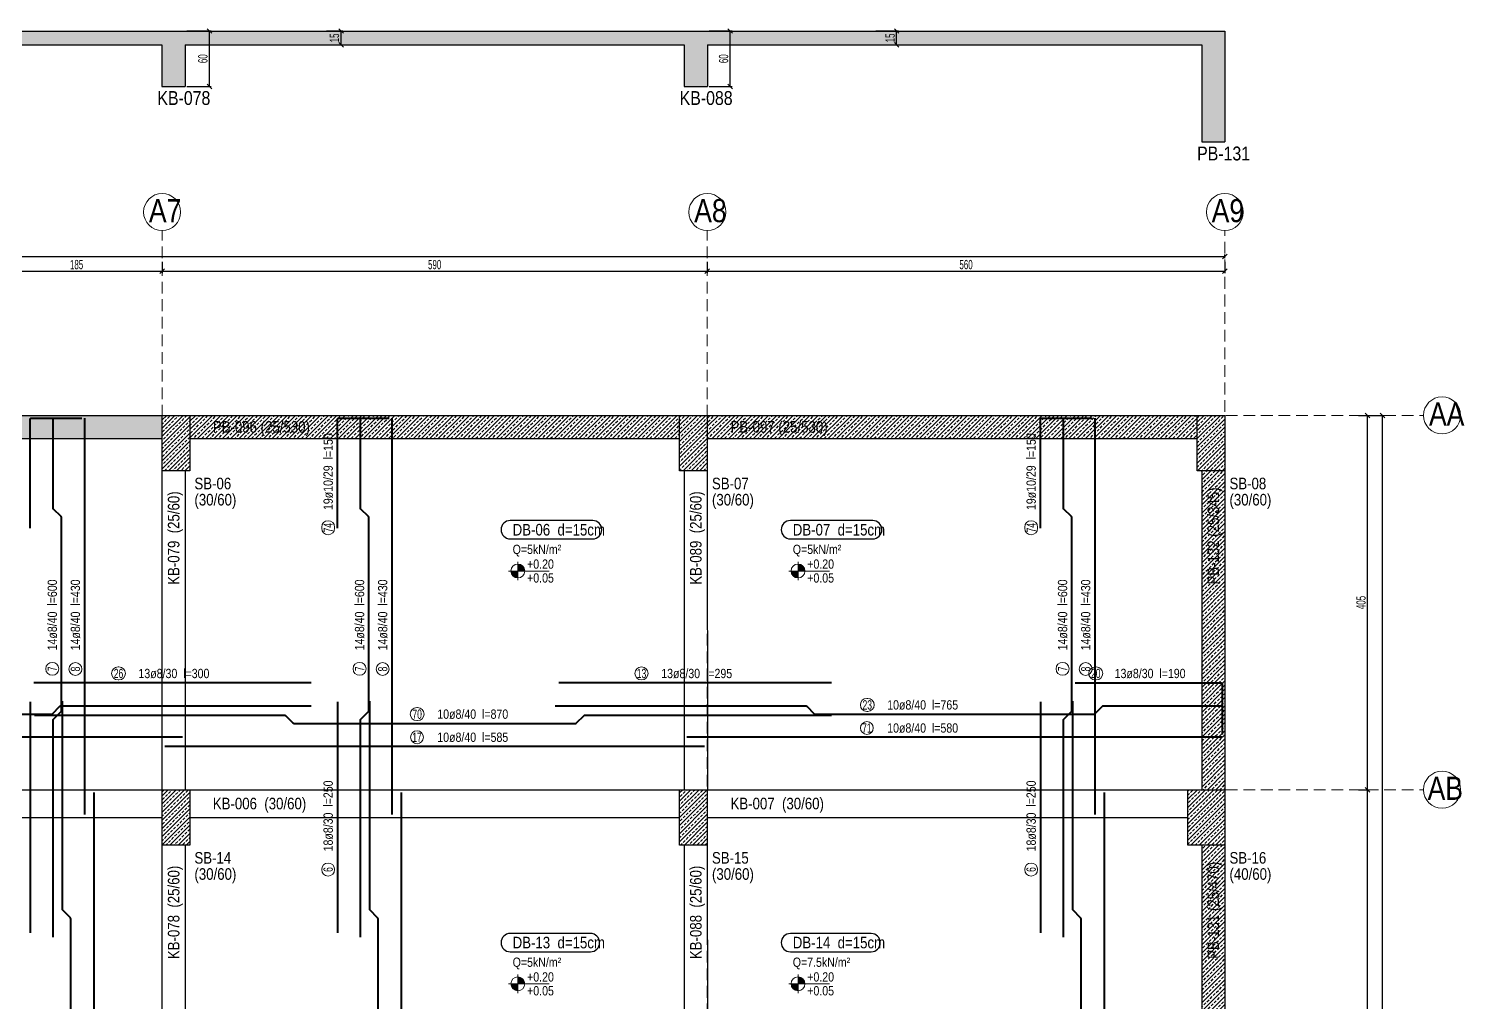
# Model space of a CAD drawing. Header units: millimetres. Extents: x 2543 to 7291, y 513 to 5794.
# Drawn here: x 5732 to 7285, y 4708 to 5762 of the extents above; entities that cross this region are included whole.
import ezdxf
from ezdxf.enums import TextEntityAlignment as Align

# ---------------------------------------------------------------- set-up
doc = ezdxf.new("R2010")
doc.units = ezdxf.units.MM
doc.linetypes.add('DASHED', pattern=[19.05, 12.7, -6.35])
for name, color, linetype, lineweight in [('AKS BALONU (BEYKENT)', 7, 'Continuous', 20), ('AKS CIZGISI (BEYKENT)', 252, 'DASHED', 20), ('AKS NO (BEYKENT)', 3, 'Continuous', 20), ('AKS OLCU (BEYKENT)', 200, 'Continuous', 20), ('DONATI (BEYKENT)', 4, 'Continuous', 40), ('DONATI YAZISI (BEYKENT)', 3, 'Continuous', 20), ('DOSEME ISMI (BEYKENT)', 9, 'Continuous', 20), ('DOSEME PAFTA (BEYKENT)', 3, 'Continuous', 20), ('DOSEME SINIRI (BEYKENT)', 71, 'Continuous', 30), ('KIRIS (BEYKENT)', 2, 'Continuous', 30), ('KIRIS ISMI (BEYKENT)', 40, 'Continuous', 20), ('KOLON (BEYKENT)', 3, 'Continuous', 30), ('KOLON ISMI (BEYKENT)', 91, 'Continuous', 20), ('KOT CIZGI (BEYKENT)', 120, 'Continuous', 20), ('KOT YAZI (BEYKENT)', 7, 'Continuous', 20), ('OLCU (BEYKENT)', 14, 'Continuous', 20), ('PERDE (BEYKENT)', 6, 'Continuous', 30), ('PERDE ISMI (BEYKENT)', 240, 'Continuous', 20), ('POZ BALON (BEYKENT)', 14, 'Continuous', 20), ('POZ NO (BEYKENT)', 2, 'Continuous', 20), ('TARAMA (BEYKENT)', 252, 'Continuous', 20), ('YAZI (BEYKENT)', 140, 'Continuous', 20)]:
    doc.layers.add(name, color=color, linetype=linetype, lineweight=lineweight)
doc.styles.add('DSMOLC-50', font='Bahnschrift Light Condensed', dxfattribs={"width": 0.75, "height": 10})
doc.styles.add('KOT (BEYKENT)', font='')
doc.styles.add('OLC-50', font='Bahnschrift Light Condensed', dxfattribs={"width": 0.75, "height": 10})
doc.styles.add('YAZI (BEYKENT)', font='')
doc.styles.get('KOT (BEYKENT)').set_extended_font_data('Bahnschrift Light Condensed')
doc.styles.get('YAZI (BEYKENT)').set_extended_font_data('Bahnschrift Light Condensed')
doc.dimstyles.new('DSMOLC-50', dxfattribs={"dimtxt": 10, "dimasz": 5, "dimexe": 2, "dimexo": 2, "dimgap": 2, "dimtad": 1, "dimdec": 1, "dimrnd": 0.5, "dimzin": 12, "dimdsep": 46, "dimtxsty": 'DSMOLC-50', "dimblk": 'OBLIQUE', "dimblk1": 'OBLIQUE', "dimblk2": 'OBLIQUE', "dimcen": 0, "dimclrt": 7, "dimadec": 0, "dimazin": 0, "dimtfac": 1, "dimtdec": 4, "dimtix": 1, "dimtmove": 2, "dimatfit": 3, "dimfxl": 1, "dimtzin": 0, "dimarcsym": 0})
pattern_1 = [(45, (1460.26, 1205.411), (-4.490128, 4.490128), []), (45, (1464.75, 1205.411), (-4.490128, 4.490128), [3.175, -1.5875])]
pattern_2 = [(45, (1460.26, 1205.411), (-4.4194174, 4.4194174), []), (45, (1464.679, 1205.411), (-4.4194174, 4.4194174), [3.125, -1.5625])]

# ---------------------------------------------------------------- blocks, each defined once
blk = doc.blocks.new('_Oblique')
at = {"color": 0, "linetype": 'ByBlock', "lineweight": -2}
blk.add_line((-0.5, -0.5), (0.5, 0.5), dxfattribs=at)
blk = doc.blocks.new('*D80')
at = {"layer": 'AKS OLCU (BEYKENT)', "color": 0, "lineweight": -2, "transparency": 16777216}
for p, q in [((5691, 5509.3), (5691, 5497.3)), ((5691, 5499.3), (5876, 5499.3)), ((5876, 5509.3), (5876, 5497.3))]:
    blk.add_line(p, q, dxfattribs=at)
at = {"layer": 'DEFPOINTS', "color": 0, "transparency": 16777216}
for p in [(5691, 5511.3), (5876, 5511.3), (5876, 5499.3)]:
    blk.add_point(p, dxfattribs=at)
at = {"layer": 'AKS OLCU (BEYKENT)', "color": 0, "lineweight": -2, "transparency": 16777216, "xscale": 5, "yscale": 5, "zscale": 5, "rotation": 180}
blk.add_blockref('_Oblique', (5691, 5499.3), dxfattribs=at)
at = {"layer": 'AKS OLCU (BEYKENT)', "color": 0, "lineweight": -2, "transparency": 16777216, "xscale": 5, "yscale": 5, "zscale": 5}
blk.add_blockref('_Oblique', (5876, 5499.3), dxfattribs=at)
at = {"layer": 'AKS OLCU (BEYKENT)', "color": 7, "transparency": 16777216, "insert": (5783.5, 5506.4), "char_height": 10, "attachment_point": 5, "style": 'DSMOLC-50'}
blk.add_mtext('185', dxfattribs=at)
blk = doc.blocks.new('*D81')
at = {"layer": 'AKS OLCU (BEYKENT)', "color": 0, "lineweight": -2, "transparency": 16777216}
for p, q in [((5876, 5509.3), (5876, 5497.3)), ((5876, 5499.3), (6466, 5499.3)), ((6466, 5509.3), (6466, 5497.3))]:
    blk.add_line(p, q, dxfattribs=at)
at = {"layer": 'DEFPOINTS', "color": 0, "transparency": 16777216}
for p in [(5876, 5511.3), (6466, 5511.3), (6466, 5499.3)]:
    blk.add_point(p, dxfattribs=at)
at = {"layer": 'AKS OLCU (BEYKENT)', "color": 0, "lineweight": -2, "transparency": 16777216, "xscale": 5, "yscale": 5, "zscale": 5, "rotation": 180}
blk.add_blockref('_Oblique', (5876, 5499.3), dxfattribs=at)
at = {"layer": 'AKS OLCU (BEYKENT)', "color": 0, "lineweight": -2, "transparency": 16777216, "xscale": 5, "yscale": 5, "zscale": 5}
blk.add_blockref('_Oblique', (6466, 5499.3), dxfattribs=at)
at = {"layer": 'AKS OLCU (BEYKENT)', "color": 7, "transparency": 16777216, "insert": (6171, 5506.4), "char_height": 10, "attachment_point": 5, "style": 'DSMOLC-50'}
blk.add_mtext('590', dxfattribs=at)
blk = doc.blocks.new('*D82')
at = {"layer": 'AKS OLCU (BEYKENT)', "color": 0, "lineweight": -2, "transparency": 16777216}
for p, q in [((6466, 5509.3), (6466, 5497.3)), ((6466, 5499.3), (7026, 5499.3)), ((7026, 5509.3), (7026, 5497.3))]:
    blk.add_line(p, q, dxfattribs=at)
at = {"layer": 'DEFPOINTS', "color": 0, "transparency": 16777216}
for p in [(6466, 5511.3), (7026, 5511.3), (7026, 5499.3)]:
    blk.add_point(p, dxfattribs=at)
at = {"layer": 'AKS OLCU (BEYKENT)', "color": 0, "lineweight": -2, "transparency": 16777216, "xscale": 5, "yscale": 5, "zscale": 5, "rotation": 180}
blk.add_blockref('_Oblique', (6466, 5499.3), dxfattribs=at)
at = {"layer": 'AKS OLCU (BEYKENT)', "color": 0, "lineweight": -2, "transparency": 16777216, "xscale": 5, "yscale": 5, "zscale": 5}
blk.add_blockref('_Oblique', (7026, 5499.3), dxfattribs=at)
at = {"layer": 'AKS OLCU (BEYKENT)', "color": 7, "transparency": 16777216, "insert": (6746, 5506.4), "char_height": 10, "attachment_point": 5, "style": 'DSMOLC-50'}
blk.add_mtext('560', dxfattribs=at)
blk = doc.blocks.new('*D83')
at = {"layer": 'AKS OLCU (BEYKENT)', "color": 0, "lineweight": -2, "transparency": 16777216}
for p, q in [((3036, 5513.3), (3036, 5517.3)), ((3036, 5515.3), (7026, 5515.3)), ((7026, 5513.3), (7026, 5517.3))]:
    blk.add_line(p, q, dxfattribs=at)
at = {"layer": 'DEFPOINTS', "color": 0, "transparency": 16777216}
for p in [(7026, 5515.3), (3036, 5511.3), (7026, 5511.3)]:
    blk.add_point(p, dxfattribs=at)
at = {"layer": 'AKS OLCU (BEYKENT)', "color": 0, "lineweight": -2, "transparency": 16777216, "xscale": 5, "yscale": 5, "zscale": 5, "rotation": 180}
blk.add_blockref('_Oblique', (3036, 5515.3), dxfattribs=at)
at = {"layer": 'AKS OLCU (BEYKENT)', "color": 0, "lineweight": -2, "transparency": 16777216, "xscale": 5, "yscale": 5, "zscale": 5}
blk.add_blockref('_Oblique', (7026, 5515.3), dxfattribs=at)
at = {"layer": 'AKS OLCU (BEYKENT)', "color": 7, "transparency": 16777216, "insert": (5031, 5522.4), "char_height": 10, "attachment_point": 5, "style": 'DSMOLC-50'}
blk.add_mtext('3990', dxfattribs=at)
blk = doc.blocks.new('*D91')
at = {"layer": 'AKS OLCU (BEYKENT)', "color": 0, "lineweight": -2, "transparency": 16777216}
for p, q in [((7170.5, 4938.3), (7182.5, 4938.3)), ((7180.5, 4408.3), (7180.5, 4938.3)), ((7170.5, 4408.3), (7182.5, 4408.3))]:
    blk.add_line(p, q, dxfattribs=at)
at = {"layer": 'DEFPOINTS', "color": 0, "transparency": 16777216}
for p in [(7168.5, 4938.3), (7180.5, 4938.3), (7168.5, 4408.3)]:
    blk.add_point(p, dxfattribs=at)
at = {"layer": 'AKS OLCU (BEYKENT)', "color": 0, "lineweight": -2, "transparency": 16777216, "xscale": 5, "yscale": 5, "zscale": 5}
for p, rotation in [((7180.5, 4938.3), 90), ((7180.5, 4408.3), 270)]:
    blk.add_blockref('_Oblique', p, dxfattribs=dict(at, rotation=rotation))
at = {"layer": 'AKS OLCU (BEYKENT)', "color": 7, "transparency": 16777216, "insert": (7173.4, 4673.3), "char_height": 10, "attachment_point": 5, "rotation": 90, "style": 'DSMOLC-50'}
blk.add_mtext('530', dxfattribs=at)
blk = doc.blocks.new('*D92')
at = {"layer": 'AKS OLCU (BEYKENT)', "color": 0, "lineweight": -2, "transparency": 16777216}
for p, q in [((7170.5, 5343.3), (7182.5, 5343.3)), ((7180.5, 4938.3), (7180.5, 5343.3)), ((7170.5, 4938.3), (7182.5, 4938.3))]:
    blk.add_line(p, q, dxfattribs=at)
at = {"layer": 'DEFPOINTS', "color": 0, "transparency": 16777216}
for p in [(7168.5, 5343.3), (7180.5, 5343.3), (7168.5, 4938.3)]:
    blk.add_point(p, dxfattribs=at)
at = {"layer": 'AKS OLCU (BEYKENT)', "color": 0, "lineweight": -2, "transparency": 16777216, "xscale": 5, "yscale": 5, "zscale": 5}
for p, rotation in [((7180.5, 5343.3), 90), ((7180.5, 4938.3), 270)]:
    blk.add_blockref('_Oblique', p, dxfattribs=dict(at, rotation=rotation))
at = {"layer": 'AKS OLCU (BEYKENT)', "color": 7, "transparency": 16777216, "insert": (7173.4, 5140.8), "char_height": 10, "attachment_point": 5, "rotation": 90, "style": 'DSMOLC-50'}
blk.add_mtext('405', dxfattribs=at)
blk = doc.blocks.new('*D93')
at = {"layer": 'AKS OLCU (BEYKENT)', "color": 0, "lineweight": -2, "transparency": 16777216}
for p, q in [((7170.5, 5343.3), (7198.5, 5343.3)), ((7196.5, 803.3), (7196.5, 5343.3)), ((7170.5, 803.3), (7198.5, 803.3))]:
    blk.add_line(p, q, dxfattribs=at)
at = {"layer": 'DEFPOINTS', "color": 0, "transparency": 16777216}
for p in [(7168.5, 5343.3), (7196.5, 5343.3), (7168.5, 803.3)]:
    blk.add_point(p, dxfattribs=at)
at = {"layer": 'AKS OLCU (BEYKENT)', "color": 0, "lineweight": -2, "transparency": 16777216, "xscale": 5, "yscale": 5, "zscale": 5}
for p, rotation in [((7196.5, 5343.3), 90), ((7196.5, 803.3), 270)]:
    blk.add_blockref('_Oblique', p, dxfattribs=dict(at, rotation=rotation))
at = {"layer": 'AKS OLCU (BEYKENT)', "color": 7, "transparency": 16777216, "insert": (7189.4, 3073.3), "char_height": 10, "attachment_point": 5, "rotation": 90, "style": 'DSMOLC-50'}
blk.add_mtext('4540', dxfattribs=at)
blk = doc.blocks.new('*D124')
at = {"layer": 'DEFPOINTS', "color": 0, "transparency": 16777216}
for p in [(5901, 5759.2), (5927.3, 5759.2), (5901, 5699.2)]:
    blk.add_point(p, dxfattribs=at)
at = {"layer": 'OLCU (BEYKENT)', "color": 0, "lineweight": -2, "transparency": 16777216}
for p, q in [((5903, 5759.2), (5929.3, 5759.2)), ((5927.3, 5699.2), (5927.3, 5759.2)), ((5903, 5699.2), (5929.3, 5699.2))]:
    blk.add_line(p, q, dxfattribs=at)
at = {"layer": 'OLCU (BEYKENT)', "color": 0, "lineweight": -2, "transparency": 16777216, "xscale": 5, "yscale": 5, "zscale": 5}
for p, rotation in [((5927.3, 5759.2), 90), ((5927.3, 5699.2), 270)]:
    blk.add_blockref('_Oblique', p, dxfattribs=dict(at, rotation=rotation))
at = {"layer": 'OLCU (BEYKENT)', "color": 7, "lineweight": -3, "transparency": 16777216, "insert": (5920.2, 5729.2), "char_height": 10, "attachment_point": 5, "rotation": 90, "style": 'OLC-50'}
blk.add_mtext('60', dxfattribs=at)
blk = doc.blocks.new('*D125')
at = {"layer": 'DEFPOINTS', "color": 0, "transparency": 16777216}
for p in [(6052.1, 5759.2), (6069.7, 5759.2), (6052.1, 5744.2)]:
    blk.add_point(p, dxfattribs=at)
at = {"layer": 'OLCU (BEYKENT)', "color": 0, "lineweight": -2, "transparency": 16777216}
for p, q in [((6054.1, 5759.2), (6071.7, 5759.2)), ((6069.7, 5744.2), (6069.7, 5759.2)), ((6054.1, 5744.2), (6071.7, 5744.2))]:
    blk.add_line(p, q, dxfattribs=at)
at = {"layer": 'OLCU (BEYKENT)', "color": 0, "lineweight": -2, "transparency": 16777216, "xscale": 5, "yscale": 5, "zscale": 5}
for p, rotation in [((6069.7, 5759.2), 90), ((6069.7, 5744.2), 270)]:
    blk.add_blockref('_Oblique', p, dxfattribs=dict(at, rotation=rotation))
at = {"layer": 'OLCU (BEYKENT)', "color": 7, "lineweight": -3, "transparency": 16777216, "insert": (6062.6, 5751.7), "char_height": 10, "attachment_point": 5, "rotation": 90, "style": 'OLC-50'}
blk.add_mtext('15', dxfattribs=at)
blk = doc.blocks.new('*D126')
at = {"layer": 'DEFPOINTS', "color": 0, "transparency": 16777216}
for p in [(6466.1, 5759.2), (6490.8, 5759.2), (6466.1, 5699.2)]:
    blk.add_point(p, dxfattribs=at)
at = {"layer": 'OLCU (BEYKENT)', "color": 0, "lineweight": -2, "transparency": 16777216}
for p, q in [((6468.1, 5759.2), (6492.8, 5759.2)), ((6490.8, 5699.2), (6490.8, 5759.2)), ((6468.1, 5699.2), (6492.8, 5699.2))]:
    blk.add_line(p, q, dxfattribs=at)
at = {"layer": 'OLCU (BEYKENT)', "color": 0, "lineweight": -2, "transparency": 16777216, "xscale": 5, "yscale": 5, "zscale": 5}
for p, rotation in [((6490.8, 5759.2), 90), ((6490.8, 5699.2), 270)]:
    blk.add_blockref('_Oblique', p, dxfattribs=dict(at, rotation=rotation))
at = {"layer": 'OLCU (BEYKENT)', "color": 7, "lineweight": -3, "transparency": 16777216, "insert": (6483.7, 5729.2), "char_height": 10, "attachment_point": 5, "rotation": 90, "style": 'OLC-50'}
blk.add_mtext('60', dxfattribs=at)
blk = doc.blocks.new('*D127')
at = {"layer": 'DEFPOINTS', "color": 0, "transparency": 16777216}
for p in [(6646.3, 5759.2), (6670.9, 5759.2), (6646.3, 5744.2)]:
    blk.add_point(p, dxfattribs=at)
at = {"layer": 'OLCU (BEYKENT)', "color": 0, "lineweight": -2, "transparency": 16777216}
for p, q in [((6648.3, 5759.2), (6672.9, 5759.2)), ((6670.9, 5744.2), (6670.9, 5759.2)), ((6648.3, 5744.2), (6672.9, 5744.2))]:
    blk.add_line(p, q, dxfattribs=at)
at = {"layer": 'OLCU (BEYKENT)', "color": 0, "lineweight": -2, "transparency": 16777216, "xscale": 5, "yscale": 5, "zscale": 5}
for p, rotation in [((6670.9, 5759.2), 90), ((6670.9, 5744.2), 270)]:
    blk.add_blockref('_Oblique', p, dxfattribs=dict(at, rotation=rotation))
at = {"layer": 'OLCU (BEYKENT)', "color": 7, "lineweight": -3, "transparency": 16777216, "insert": (6663.9, 5751.7), "char_height": 10, "attachment_point": 5, "rotation": 90, "style": 'OLC-50'}
blk.add_mtext('15', dxfattribs=at)

msp = doc.modelspace()

# ---------------------------------------------------------------- hatches: boundary and pattern name
at = {"layer": 'KOT CIZGI (BEYKENT)'}
h = msp.add_hatch(color=256, dxfattribs=at)
h.dxf.hatch_style = 1
h.paths.add_polyline_path([(6261.02, 5174.93), (6253.52, 5174.93, 0.4142136), (6261.02, 5167.43)])
h = msp.add_hatch(color=256, dxfattribs=at)
h.dxf.hatch_style = 1
h.paths.add_polyline_path([(6261.02, 5182.43), (6261.02, 5174.93), (6268.52, 5174.93, 0.4142136)])
h = msp.add_hatch(color=256, dxfattribs=at)
h.dxf.hatch_style = 1
h.paths.add_polyline_path([(6564.16, 5174.93), (6556.66, 5174.93, 0.4142136), (6564.16, 5167.43)])
h = msp.add_hatch(color=256, dxfattribs=at)
h.dxf.hatch_style = 1
h.paths.add_polyline_path([(6564.16, 5182.43), (6564.16, 5174.93), (6571.66, 5174.93, 0.4142136)])
h = msp.add_hatch(color=256, dxfattribs=at)
h.dxf.hatch_style = 1
h.paths.add_polyline_path([(6261.02, 4728.27), (6253.52, 4728.27, 0.4142136), (6261.02, 4720.77)])
h = msp.add_hatch(color=256, dxfattribs=at)
h.dxf.hatch_style = 1
h.paths.add_polyline_path([(6261.02, 4735.77), (6261.02, 4728.27), (6268.52, 4728.27, 0.4142136)])
h = msp.add_hatch(color=256, dxfattribs=at)
h.dxf.hatch_style = 1
h.paths.add_polyline_path([(6564.16, 4728.27), (6556.66, 4728.27, 0.4142136), (6564.16, 4720.77)])
h = msp.add_hatch(color=256, dxfattribs=at)
h.dxf.hatch_style = 1
h.paths.add_polyline_path([(6564.16, 4735.77), (6564.16, 4728.27), (6571.66, 4728.27, 0.4142136)])
at = {"layer": 'TARAMA (BEYKENT)', "lineweight": -3}
h = msp.add_hatch(dxfattribs=at)
h.set_pattern_fill('ANSI33', color=256)
h.set_pattern_definition([(45, (1460.26, 1180.284), (-4.490128, 4.490128), []), (45, (1464.75, 1180.284), (-4.490128, 4.490128), [3.175, -1.5875])])
h.paths.add_polyline_path([(7026.09, 5759.16), (7001.04, 5759.16), (3061.04, 5759.16), (3035.94, 5759.16), (3035.94, 5639.16), (3061.04, 5639.16), (3061.04, 5744.16), (3595.94, 5744.16), (3595.94, 5699.16), (3620.99, 5699.16), (3620.99, 5744.16), (4161.09, 5744.16), (4161.09, 5699.16), (4186.09, 5699.16), (4186.09, 5744.16), (4735.94, 5744.16), (4735.94, 5699.16), (4760.99, 5699.16), (4760.99, 5744.16), (5301.09, 5744.16), (5301.09, 5699.16), (5326.09, 5699.16), (5326.09, 5744.16), (5875.94, 5744.16), (5875.94, 5699.16), (5900.99, 5699.16), (5900.99, 5744.16), (6441.09, 5744.16), (6441.09, 5699.16), (6466.09, 5699.16), (6466.09, 5744.16), (7001.04, 5744.16), (7001.04, 5639.16), (7026.09, 5639.16)])
h = msp.add_hatch(dxfattribs=at)
h.set_pattern_fill('ANSI33', color=256)
h.set_pattern_definition(pattern_1)
h.paths.add_polyline_path([(5876.04, 5343.34), (5326.04, 5343.34), (5326.04, 5318.34), (5876.04, 5318.34)])
at = {"layer": 'TARAMA (BEYKENT)'}
h = msp.add_hatch(dxfattribs=at)
h.set_pattern_fill('ANSI33', color=256, style=0, pattern_type=0)
h.set_pattern_definition(pattern_2)
h.paths.add_polyline_path([(5876.04, 5343.34), (5906.04, 5343.34), (5906.04, 5283.34), (5876.04, 5283.34)], flags=0)
at = {"layer": 'TARAMA (BEYKENT)', "lineweight": -3}
h = msp.add_hatch(dxfattribs=at)
h.set_pattern_fill('ANSI33', color=256)
h.set_pattern_definition(pattern_1)
h.paths.add_polyline_path([(6436.04, 5343.34), (5906.04, 5343.34), (5906.04, 5318.34), (6436.04, 5318.34)])
at = {"layer": 'TARAMA (BEYKENT)'}
h = msp.add_hatch(dxfattribs=at)
h.set_pattern_fill('ANSI33', color=256, style=0, pattern_type=0)
h.set_pattern_definition(pattern_2)
h.paths.add_polyline_path([(6436.04, 5343.34), (6466.04, 5343.34), (6466.04, 5283.34), (6436.04, 5283.34)], flags=0)
at = {"layer": 'TARAMA (BEYKENT)', "lineweight": -3}
h = msp.add_hatch(dxfattribs=at)
h.set_pattern_fill('ANSI33', color=256)
h.set_pattern_definition(pattern_1)
h.paths.add_polyline_path([(6996.04, 5343.34), (6466.04, 5343.34), (6466.04, 5318.34), (6996.04, 5318.34)])
at = {"layer": 'TARAMA (BEYKENT)'}
h = msp.add_hatch(dxfattribs=at)
h.set_pattern_fill('ANSI33', color=256, style=0, pattern_type=0)
h.set_pattern_definition(pattern_2)
h.paths.add_polyline_path([(6996.04, 5343.34), (7026.04, 5343.34), (7026.04, 5283.34), (6996.04, 5283.34)], flags=0)
at = {"layer": 'TARAMA (BEYKENT)', "lineweight": -3}
h = msp.add_hatch(dxfattribs=at)
h.set_pattern_fill('ANSI33', color=256)
h.set_pattern_definition(pattern_1)
h.paths.add_polyline_path([(7026.04, 5283.34), (7001.04, 5283.34), (7001.04, 4938.34), (7026.14, 4938.34)])
at = {"layer": 'TARAMA (BEYKENT)'}
h = msp.add_hatch(dxfattribs=at)
h.set_pattern_fill('ANSI33', color=256, style=0, pattern_type=0)
h.set_pattern_definition(pattern_2)
h.paths.add_polyline_path([(5876.04, 4938.34), (5906.04, 4938.34), (5906.04, 4878.34), (5876.04, 4878.34)], flags=0)
h = msp.add_hatch(dxfattribs=at)
h.set_pattern_fill('ANSI33', color=256, style=0, pattern_type=0)
h.set_pattern_definition(pattern_2)
h.paths.add_polyline_path([(6436.04, 4938.34), (6466.04, 4938.34), (6466.04, 4878.34), (6436.04, 4878.34)], flags=0)
h = msp.add_hatch(dxfattribs=at)
h.set_pattern_fill('ANSI33', color=256, style=0, pattern_type=0)
h.set_pattern_definition(pattern_2)
h.paths.add_polyline_path([(6986.04, 4938.34), (7026.04, 4938.34), (7026.04, 4878.34), (6986.04, 4878.34)], flags=0)
at = {"layer": 'TARAMA (BEYKENT)', "lineweight": -3}
h = msp.add_hatch(dxfattribs=at)
h.set_pattern_fill('ANSI33', color=256)
h.set_pattern_definition(pattern_1)
h.paths.add_polyline_path([(7026.04, 4878.34), (7001.04, 4878.34), (7001.04, 4408.34), (7026.14, 4408.34)])

# ---------------------------------------------------------------- linework, layer by layer
at = {"layer": 'AKS BALONU (BEYKENT)'}
for centre in [(5876.04, 5563.34), (6466.04, 5563.34), (7026.04, 5563.34), (7261.04, 5343.34), (7261.04, 4938.34)]:
    msp.add_circle(centre, 20, dxfattribs=at)
at = {"layer": 'AKS CIZGISI (BEYKENT)'}
for p, q in [((5876.04, 3608.34), (5876.04, 5543.34)), ((6466.04, 3608.34), (6466.04, 5543.34)), ((7026.04, 2813.34), (7026.04, 5543.34)), ((2836.04, 5343.34), (7241.04, 5343.34)), ((2836.04, 4938.34), (7241.04, 4938.34))]:
    msp.add_line(p, q, dxfattribs=at)
at = {"layer": 'DONATI (BEYKENT)'}
for points in [[(5733.22, 5221.34), (5733.22, 5338.84, -0.4142136), (5734.72, 5340.34), (5764.22, 5340.34)], [(5758.22, 4778.8), (5758.22, 5013.72, -0.1989124), (5758.66, 5014.78), (5766.78, 5022.9, 0.1989124), (5767.22, 5023.96), (5767.22, 5232.72, 0.1989124), (5766.78, 5233.78), (5758.66, 5241.9, -0.1989124), (5758.22, 5242.96), (5758.22, 5338.84, -0.4142136), (5759.72, 5340.34), (5789.22, 5340.34)], [(6065.73, 5221.34), (6065.73, 5338.84, -0.4142136), (6067.23, 5340.34), (6096.73, 5340.34)], [(6090.73, 4778.8), (6090.73, 5013.72, -0.1989124), (6091.17, 5014.78), (6099.3, 5022.9, 0.1989124), (6099.73, 5023.96), (6099.73, 5232.72, 0.1989124), (6099.3, 5233.78), (6091.17, 5241.9, -0.1989124), (6090.73, 5242.96), (6090.73, 5338.84, -0.4142136), (6092.23, 5340.34), (6121.73, 5340.34)], [(6826.43, 5221.34), (6826.43, 5338.84, -0.4142136), (6827.93, 5340.34), (6857.43, 5340.34)], [(6851.43, 4778.8), (6851.43, 5013.72, -0.1989124), (6851.87, 5014.78), (6859.99, 5022.9, 0.1989124), (6860.43, 5023.96), (6860.43, 5232.72, 0.1989124), (6859.99, 5233.78), (6851.87, 5241.9, -0.1989124), (6851.43, 5242.96), (6851.43, 5338.84, -0.4142136), (6852.93, 5340.34), (6882.43, 5340.34)], [(6864.04, 5054.08), (7021.63, 5054.08, -0.4142136), (7023.13, 5052.58), (7023.13, 5023.16)], [(5768.22, 4251.45), (5768.22, 4507.72, -0.1989124), (5768.66, 4508.78), (5776.78, 4516.9, 0.1989124), (5777.22, 4517.96), (5777.22, 4798.72, 0.1989124), (5776.78, 4799.78), (5768.66, 4807.9, -0.1989124), (5768.22, 4808.96), (5768.22, 5033.99)], [(6100.73, 4251.45), (6100.73, 4507.72, -0.1989124), (6101.17, 4508.78), (6109.3, 4516.9, 0.1989124), (6109.73, 4517.96), (6109.73, 4798.72, 0.1989124), (6109.3, 4799.78), (6101.17, 4807.9, -0.1989124), (6100.73, 4808.96), (6100.73, 5033.99)], [(6861.43, 4251.45), (6861.43, 4507.72, -0.1989124), (6861.87, 4508.78), (6869.99, 4516.9, 0.1989124), (6870.43, 4517.96), (6870.43, 4798.72, 0.1989124), (6869.99, 4799.78), (6861.87, 4807.9, -0.1989124), (6861.43, 4808.96), (6861.43, 5033.99)], [(5164.77, 5029.08), (5435.47, 5029.08, -0.1989124), (5436.53, 5028.64), (5444.65, 5020.52, 0.1989124), (5445.71, 5020.08), (5756.36, 5020.08, 0.1989124), (5757.42, 5020.52), (5765.54, 5028.64, -0.1989124), (5766.6, 5029.08), (6037.31, 5029.08)], [(5737.9, 5019.08), (6008.42, 5019.08, -0.1989124), (6009.48, 5018.64), (6017.6, 5010.52, 0.1989124), (6018.66, 5010.08), (6323.42, 5010.08, 0.1989124), (6324.48, 5010.52), (6332.6, 5018.64, -0.1989124), (6333.66, 5019.08), (6600.44, 5019.08)], [(6301.51, 5029.08), (6572.49, 5029.08, -0.1989124), (6573.55, 5028.64), (6581.67, 5020.52, 0.1989124), (6582.73, 5020.08), (6884.44, 5020.08, 0.1989124), (6885.5, 5020.52), (6893.62, 5028.64, -0.1989124), (6894.68, 5029.08), (7021.63, 5029.08, -0.4142136), (7023.13, 5027.58), (7023.13, 4998.16)]]:
    msp.add_lwpolyline(points, format="xyb", dxfattribs=at)
for points in [[(5792.22, 5340.34), (5792.22, 4911.34)], [(6124.73, 5340.34), (6124.73, 4911.34)], [(6885.43, 5340.34), (6885.43, 4911.34)], [(6037.27, 5054.08), (5737.26, 5054.08)], [(6600.45, 5054.08), (6305.45, 5054.08)], [(5733.22, 5033.34), (5733.22, 4783.34)], [(6065.73, 5033.34), (6065.73, 4783.34)], [(6826.43, 5033.34), (6826.43, 4783.34)], [(5898.04, 4995.08), (5304.04, 4995.08)], [(7023.13, 4995.08), (6444.04, 4995.08)], [(6463.13, 4985.08), (5878.94, 4985.08)], [(5802.22, 4935.34), (5802.22, 4381.34)], [(6134.73, 4935.34), (6134.73, 4381.34)], [(6895.43, 4935.34), (6895.43, 4381.34)]]:
    msp.add_lwpolyline(points, dxfattribs=at)
at = {"layer": 'DOSEME PAFTA (BEYKENT)', "lineweight": -3}
for points in [[(6252.74, 5209.69), (6341.98, 5209.69, 1), (6341.98, 5229.47), (6252.74, 5229.47, 1)], [(6555.88, 5209.69), (6645.03, 5209.69, 1), (6645.03, 5229.47), (6555.88, 5229.47, 1)], [(6252.74, 4763.02), (6339.59, 4763.02, 1), (6339.59, 4782.8), (6252.74, 4782.8, 1)], [(6555.88, 4763.02), (6643.36, 4763.02, 1), (6643.36, 4782.68), (6555.88, 4782.68, 1)]]:
    msp.add_lwpolyline(points, format="xyb", close=True, dxfattribs=at)
at = {"layer": 'DOSEME SINIRI (BEYKENT)'}
for p, q in [((3061.04, 5759.16), (7001.04, 5759.16)), ((7001.04, 5759.16), (7026.09, 5759.16)), ((7026.09, 5759.16), (7026.09, 5639.16)), ((5326.09, 5744.16), (5875.94, 5744.16)), ((5875.94, 5744.16), (5875.94, 5699.16)), ((5900.99, 5744.16), (5900.99, 5699.16)), ((5900.99, 5744.16), (6441.09, 5744.16)), ((6441.09, 5744.16), (6441.09, 5699.16)), ((6466.09, 5744.16), (6466.09, 5699.16)), ((6466.09, 5744.16), (7001.04, 5744.16)), ((7001.04, 5744.16), (7001.04, 5639.16)), ((5875.94, 5699.16), (5900.99, 5699.16)), ((6441.09, 5699.16), (6466.09, 5699.16)), ((7001.04, 5639.16), (7026.09, 5639.16))]:
    msp.add_line(p, q, dxfattribs=at)
at = {"layer": 'KIRIS (BEYKENT)'}
for p, q in [((5875.94, 5283.44), (5875.94, 4938.44)), ((5901.04, 5283.44), (5901.04, 4938.44)), ((6441.04, 5283.44), (6441.04, 4938.44)), ((6466.04, 5283.44), (6466.14, 4938.44)), ((5326.14, 4938.34), (5875.94, 4938.34)), ((5905.94, 4938.34), (6436.14, 4938.34)), ((6466.14, 4938.34), (6986.14, 4938.34)), ((5326.14, 4908.34), (5875.94, 4908.34)), ((5905.94, 4908.34), (6436.14, 4908.34)), ((6466.14, 4908.34), (6986.14, 4908.34)), ((5875.94, 4878.44), (5875.94, 4408.44)), ((5901.04, 4878.44), (5900.94, 4408.44)), ((6441.04, 4878.44), (6441.14, 4408.44)), ((6466.04, 4878.44), (6466.14, 4408.44))]:
    msp.add_line(p, q, dxfattribs=at)
at = {"layer": 'KOLON (BEYKENT)'}
for points in [[(5876.04, 5343.34), (5906.04, 5343.34), (5906.04, 5283.34), (5876.04, 5283.34)], [(6436.04, 5343.34), (6466.04, 5343.34), (6466.04, 5283.34), (6436.04, 5283.34)], [(6996.04, 5343.34), (7026.04, 5343.34), (7026.04, 5283.34), (6996.04, 5283.34)], [(5876.04, 4938.34), (5906.04, 4938.34), (5906.04, 4878.34), (5876.04, 4878.34)], [(6436.04, 4938.34), (6466.04, 4938.34), (6466.04, 4878.34), (6436.04, 4878.34)], [(6986.04, 4938.34), (7026.04, 4938.34), (7026.04, 4878.34), (6986.04, 4878.34)]]:
    msp.add_lwpolyline(points, close=True, dxfattribs=at)
at = {"layer": 'KOT CIZGI (BEYKENT)'}
for p, q in [((6251.02, 5174.93), (6295.05, 5174.93)), ((6261.02, 5184.93), (6261.02, 5164.93)), ((6554.16, 5174.93), (6598.19, 5174.93)), ((6564.16, 5184.93), (6564.16, 5164.93)), ((6261.02, 4738.27), (6261.02, 4718.27)), ((6564.16, 4738.27), (6564.16, 4718.27)), ((6251.02, 4728.27), (6295.05, 4728.27)), ((6554.16, 4728.27), (6598.19, 4728.27))]:
    msp.add_line(p, q, dxfattribs=at)
for centre in [(6261.02, 5174.93), (6564.16, 5174.93), (6261.02, 4728.27), (6564.16, 4728.27)]:
    msp.add_circle(centre, 7.5, dxfattribs=at)
at = {"layer": 'PERDE (BEYKENT)'}
for p, q in [((5326.14, 5343.34), (5875.94, 5343.34)), ((5905.94, 5343.34), (6436.14, 5343.34)), ((6466.14, 5343.34), (6996.14, 5343.34)), ((5326.14, 5318.34), (5875.94, 5318.34)), ((5905.94, 5318.34), (6436.14, 5318.34)), ((6466.14, 5318.34), (6996.14, 5318.34)), ((7001.04, 5283.44), (7001.04, 4938.44)), ((7026.04, 5283.44), (7026.14, 4938.44)), ((7001.04, 4878.44), (7001.04, 4408.44)), ((7026.04, 4878.44), (7026.14, 4408.44))]:
    msp.add_line(p, q, dxfattribs=at)
at = {"layer": 'POZ BALON (BEYKENT)'}
for points in [[(6062.73, 5221.2), (6062.73, 5222.37, 1), (6048.73, 5222.37), (6048.73, 5221.2, 1)], [(6823.43, 5221.2), (6823.43, 5222.37, 1), (6809.43, 5222.37), (6809.43, 5221.2, 1)], [(5828.43, 5057.08), (5829.42, 5057.08, 1), (5829.42, 5071.08), (5828.43, 5071.08, 1)], [(6394.71, 5057.08), (6394.96, 5057.08, 1), (6394.96, 5071.08), (6394.71, 5071.08, 1)], [(6885.8, 5057.08), (6886.89, 5057.08, 1), (6886.89, 5071.08), (6885.8, 5071.08, 1)], [(6638.61, 5023.08), (6639.61, 5023.08, 1), (6639.61, 5037.08), (6638.61, 5037.08, 1)], [(6151.53, 5013.08), (6152.56, 5013.08, 1), (6152.56, 5027.08), (6151.53, 5027.08, 1)], [(6151.9, 4988.08), (6151.92, 4988.08, 1), (6151.92, 5002.08), (6151.9, 5002.08, 1)], [(6638.75, 4998.08), (6638.65, 4998.08, 1), (6638.65, 5012.08), (6638.75, 5012.08, 1)]]:
    msp.add_lwpolyline(points, format="xyb", close=True, dxfattribs=at)
for centre in [(5757.22, 5069.08), (5782.22, 5068.88), (6089.73, 5069.08), (6114.73, 5068.88), (6850.43, 5069.08), (6875.43, 5068.88), (6055.73, 4851.93), (6816.43, 4851.93)]:
    msp.add_circle(centre, 7, dxfattribs=at)

# ---------------------------------------------------------------- texts
at = {"layer": 'AKS NO (BEYKENT)', "style": 'YAZI (BEYKENT)'}
for s, p in [('A7', (5861.8, 5552.34)), ('A8', (6451.87, 5552.34)), ('A9', (7011.82, 5552.34)), ('AA', (7246.99, 5332.34)), ('AB', (7245.49, 4927.34))]:
    msp.add_text(s, height=25, dxfattribs=at).set_placement(p)
at = {"layer": 'DONATI YAZISI (BEYKENT)', "style": 'YAZI (BEYKENT)'}
for s, p in [(' 19ø10/29  l=150', (6055.73, 5280.84)), (' 19ø10/29  l=150', (6816.43, 5280.84)), (' 14ø8/40  l=600', (5757.22, 5125.84)), (' 14ø8/40  l=430', (5782.22, 5125.84)), (' 14ø8/40  l=600', (6089.73, 5125.84)), (' 14ø8/40  l=430', (6114.73, 5125.84)), (' 14ø8/40  l=600', (6850.43, 5125.84)), (' 14ø8/40  l=430', (6875.43, 5125.84)), (' 18ø8/30  l=250', (6055.73, 4908.34)), (' 18ø8/30  l=250', (6816.43, 4908.34))]:
    msp.add_text(s, height=10, rotation=90, dxfattribs=at).set_placement(p, align=Align.MIDDLE_CENTER)
for s, p in [(' 13ø8/30  l=300', (5887.26, 5064.08)), (' 13ø8/30  l=295', (6452.95, 5064.08)), (' 13ø8/30  l=190', (6943.58, 5064.08)), (' 10ø8/40  l=765', (6697.46, 5030.08)), (' 10ø8/40  l=870', (6210.63, 5020.08)), (' 10ø8/40  l=580', (6697.46, 5005.08)), (' 10ø8/40  l=585', (6210.63, 4995.08))]:
    msp.add_text(s, height=10, dxfattribs=at).set_placement(p, align=Align.MIDDLE_CENTER)
at = {"layer": 'DOSEME ISMI (BEYKENT)', "style": 'YAZI (BEYKENT)'}
for s, p in [('DB-06  d=15cm', (6255.38, 5213.34)), ('DB-07  d=15cm', (6558.52, 5213.34)), ('DB-13  d=15cm', (6255.38, 4766.68)), ('DB-14  d=15cm', (6558.52, 4766.68))]:
    msp.add_text(s, height=12.5, dxfattribs=at).set_placement(p)
at = {"layer": 'KIRIS ISMI (BEYKENT)', "style": 'YAZI (BEYKENT)'}
for s, height, p in [('KB-078', 15, (5870.94, 5679.16)), ('KB-088', 15, (6436.09, 5679.16)), ('KB-006  (30/60)', 12.5, (5930.94, 4917.09)), ('KB-007  (30/60)', 12.5, (6491.14, 4917.09))]:
    msp.add_text(s, height=height, dxfattribs=at).set_placement(p)
for s, p in [('KB-079  (25/60)', (5894.8, 5160.02)), ('KB-089  (25/60)', (6459.8, 5160.02)), ('KB-078  (25/60)', (5894.8, 4755.01)), ('KB-088  (25/60)', (6459.8, 4755.02))]:
    msp.add_text(s, height=12.5, rotation=90, dxfattribs=at).set_placement(p)
at = {"layer": 'KOLON ISMI (BEYKENT)', "style": 'YAZI (BEYKENT)'}
for s, p in [('SB-06', (5911.04, 5263.34)), ('SB-07', (6471.05, 5263.34)), ('SB-08', (7031.05, 5263.34)), ('(30/60)', (5911.04, 5245.84)), ('(30/60)', (6471.05, 5245.84)), ('(30/60)', (7031.05, 5245.84)), ('SB-14', (5911.04, 4858.34)), ('SB-15', (6471.05, 4858.34)), ('SB-16', (7031.05, 4858.34)), ('(30/60)', (5911.04, 4840.84)), ('(30/60)', (6471.05, 4840.84)), ('(40/60)', (7031.05, 4840.84))]:
    msp.add_text(s, height=12.5, dxfattribs=at).set_placement(p)
at = {"layer": 'KOT YAZI (BEYKENT)', "style": 'KOT (BEYKENT)'}
for s, p in [('+0.20', (6271.02, 5177.43)), ('+0.20', (6574.16, 5177.43)), ('+0.05', (6271.02, 5162.43)), ('+0.05', (6574.16, 5162.43)), ('+0.20', (6271.02, 4730.77)), ('+0.20', (6574.16, 4730.77)), ('+0.05', (6271.02, 4715.77)), ('+0.05', (6574.16, 4715.77))]:
    msp.add_text(s, height=10, dxfattribs=at).set_placement(p)
at = {"layer": 'PERDE ISMI (BEYKENT)', "style": 'YAZI (BEYKENT)'}
for s, height, p in [('PB-131', 15, (6996.04, 5619.16)), ('PB-096 (25/530)', 12.5, (5930.94, 5324.59)), ('PB-097 (25/530)', 12.5, (6491.14, 5324.59))]:
    msp.add_text(s, height=height, dxfattribs=at).set_placement(p)
for s, p in [('PB-132 (25/345)', (7019.8, 5160.26)), ('PB-131 (25/470)', (7019.8, 4755.26))]:
    msp.add_text(s, height=12.5, rotation=90, dxfattribs=at).set_placement(p)
at = {"layer": 'POZ NO (BEYKENT)', "style": 'YAZI (BEYKENT)', "width": 0.8}
for s, p in [('74', (6055.73, 5221.78)), ('74', (6816.43, 5221.78)), ('7', (5757.22, 5069.08)), ('8', (5782.22, 5068.88)), ('7', (6089.73, 5069.08)), ('8', (6114.73, 5068.88)), ('7', (6850.43, 5069.08)), ('8', (6875.43, 5068.88)), ('6', (6055.73, 4851.93)), ('6', (6816.43, 4851.93))]:
    msp.add_text(s, height=10, rotation=90, dxfattribs=at).set_placement(p, align=Align.MIDDLE_CENTER)
for s, p in [('26', (5828.92, 5064.08)), ('13', (6394.84, 5064.08)), ('20', (6886.34, 5064.08)), ('23', (6639.11, 5030.08)), ('70', (6152.05, 5020.08)), ('71', (6638.7, 5005.08)), ('17', (6151.91, 4995.08))]:
    msp.add_text(s, height=10, dxfattribs=at).set_placement(p, align=Align.MIDDLE_CENTER)
at = {"layer": 'YAZI (BEYKENT)', "style": 'YAZI (BEYKENT)'}
for s, p in [('Q=5kN/m²', (6255.38, 5193.34)), ('Q=5kN/m²', (6558.52, 5193.34)), ('Q=5kN/m²', (6255.38, 4746.68)), ('Q=7.5kN/m²', (6558.52, 4746.68))]:
    msp.add_text(s, height=10, dxfattribs=at).set_placement(p)

# ---------------------------------------------------------------- dimensions: what is measured, and where the dimension line sits
at = {"layer": 'AKS OLCU (BEYKENT)'}
for base, p1, p2, picture, middle in [((7026.04, 5515.28), (3036.04, 5511.28), (7026.04, 5511.28), '*D83', (5031.04, 5522.39)), ((5876.04, 5499.28), (5691.04, 5511.28), (5876.04, 5511.28), '*D80', (5783.54, 5506.39)), ((6466.04, 5499.28), (5876.04, 5511.28), (6466.04, 5511.28), '*D81', (6171.04, 5506.39)), ((7026.04, 5499.28), (6466.04, 5511.28), (7026.04, 5511.28), '*D82', (6746.04, 5506.39))]:
    dim = msp.add_linear_dim(base=base, p1=p1, p2=p2, dimstyle='DSMOLC-50', dxfattribs=at)
    dim.commit()
    dim.dimension.update_dxf_attribs({"geometry": picture, "text_midpoint": middle})
for base, p1, p2, picture, middle in [((7180.55, 5343.34), (7168.55, 4938.34), (7168.55, 5343.34), '*D92', (7173.44, 5140.84)), ((7196.55, 5343.34), (7168.55, 803.34), (7168.55, 5343.34), '*D93', (7189.44, 3073.34)), ((7180.55, 4938.34), (7168.55, 4408.34), (7168.55, 4938.34), '*D91', (7173.44, 4673.34))]:
    dim = msp.add_linear_dim(base=base, p1=p1, p2=p2, angle=90, dimstyle='DSMOLC-50', dxfattribs=at)
    dim.commit()
    dim.dimension.update_dxf_attribs({"geometry": picture, "text_midpoint": middle})
at = {"layer": 'OLCU (BEYKENT)', "lineweight": -3}
for base, p1, p2, picture, middle in [((5927.31, 5759.16), (5900.99, 5699.16), (5900.99, 5759.16), '*D124', (5920.2, 5729.16)), ((6069.68, 5759.16), (6052.11, 5744.16), (6052.11, 5759.16), '*D125', (6062.63, 5751.66)), ((6490.78, 5759.16), (6466.09, 5699.16), (6466.09, 5759.16), '*D126', (6483.68, 5729.16)), ((6670.95, 5759.16), (6646.34, 5744.16), (6646.34, 5759.16), '*D127', (6663.9, 5751.66))]:
    dim = msp.add_linear_dim(base=base, p1=p1, p2=p2, angle=90, dimstyle='DSMOLC-50', override={"dimtxsty": 'OLC-50'}, dxfattribs=at)
    dim.commit()
    dim.dimension.update_dxf_attribs({"geometry": picture, "text_midpoint": middle})

doc.saveas('drawing.dxf')
